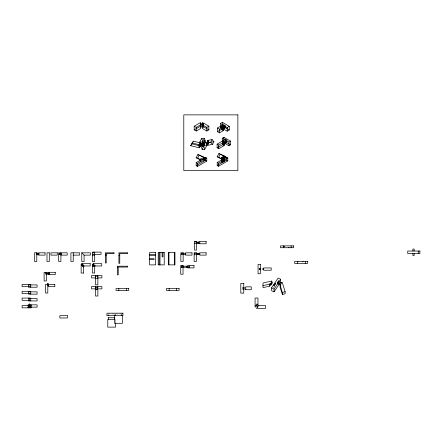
<?xml version="1.0" encoding="UTF-8"?>
<svg xmlns="http://www.w3.org/2000/svg" width="442" height="442" viewBox="0 0 442 442"><rect width="100%" height="100%" fill="white"/><g stroke="black" fill="none" stroke-linecap="round" stroke-linejoin="round"><path stroke-width="0.33" stroke-dasharray="2.21 1.66" d="M273.349 287.919L274.443 286.272M274.592 286.654L274.499 286.212M121.848 313.925L108.296 313.925L108.279 315.671M121.865 313.925L121.865 315.671M121.473 313.925L121.473 314.361M115.594 319.489L115.594 322.036M115.45 313.925L115.45 314.361M115.08 313.925L115.08 315.671M114.693 313.925L114.693 314.361M108.671 313.925L108.671 314.361"/><path stroke-width="0.66" d="M223.105 142.506L223.32 140.915L224.304 141.484L224.05 145.65L218.724 148.727L217.11 147.794L217.11 144.136L222.436 141.064L222.812 141.28L222.818 143.744A0.956 0.956 0 0 0 223.166 144.341L224.022 144.02M226.326 141.539C226.011 142.457 227.602 140.76 226.674 140.114L225.691 139.55L225.182 139.915L225.182 142.28M221.602 158.816C221.282 157.38 223.464 156.363 224.652 156.711C225.906 160.253 223.74 156.877 222.508 159.225L221.735 158.866M221.602 162.137C220.022 159.562 226.531 157.148 224.68 160.7C220 160.794 221.282 164.43 224.746 160.838M224.746 156.866L222.332 158.363L221.602 158.181M224.746 159.148L222.332 160.645L221.602 160.463M223.663 126.401L222.895 126.699C221.077 130.882 225.111 129.058 223.663 126.401L222.287 125.605L221.768 126.047L221.934 128.699L222.685 129.208M225.083 125.578L224.315 125.882C222.37 130.036 226.547 128.324 225.083 125.578L223.707 124.782L223.188 125.23L223.332 127.76A0.564 0.564 0 0 0 223.558 128.163M271.156 282.278L271.731 281.057L262.973 283.002L262.973 287.648L269.692 286.156L270.714 284.626M272.057 281.996C272.968 282.659 270.465 287.151 270.88 283.764L272.057 281.996L271.195 281.863M274.581 285.118L274.753 283.057L278.09 278.04L280.637 279.256L280.637 282.013L274.079 291.875L271.532 290.659L271.532 287.902L273.747 284.571L274.416 285.444M275.515 284.405L275.598 283.394L274.753 283.057M278.504 280.852L277.3 282.665L278.145 283.007C277.83 286.427 279.935 282.316 279.145 281.499L278.504 280.852L278.316 282.99L277.791 283.819M280.996 282.731L281.035 282.245L281.626 283.482M97.422 288.869L97.864 286.565M97.422 289.681L97.864 287.377L95.56 287.377L96.002 289.681M224.74 158.595L223.138 159.59L222.365 159.23A9.078 9.078 0 0 1 221.912 159.004L221.773 158.927M196.171 157.7L199.524 159.247L203.093 158.043L203.414 156.998L197.911 154.462L196.171 157.7L200.828 159.998L204.403 158.794L204.718 157.755L203.414 156.998M203.093 159.54L203.414 158.501L205.458 157.319L206.768 158.076L206.768 161.081L197.48 166.441L196.171 165.689L196.171 162.684L199.524 160.75L203.093 159.54L204.403 160.297L204.718 159.258L206.768 158.076M203.171 142.965L203.182 142.932A1.437 1.437 0 0 0 203.105 143.667L203.143 144.009M200.314 143.423L201.254 143.147L201.674 144.468L200.651 144.484L200.845 145.087L199.403 147.816L190.673 145.722L193.414 141.191L200.115 142.799L200.314 143.423L199.436 145.308A0.972 0.972 0 0 0 199.386 145.827L199.458 146.291M201.254 143.147L200.265 145.274A1.437 1.437 0 0 0 200.198 145.976L200.325 146.567L199.502 146.33M204.06 144.009L204.011 143.667A0.972 0.972 0 0 1 204.066 143.142L205.187 140.755L204.276 140.595L202.099 145.225A0.95 0.95 0 0 0 202.049 145.727M205.187 140.755L204.397 138.269L201.734 138.346L203.182 142.91L204.022 142.849L202.939 145.164A1.409 1.409 0 0 0 202.867 145.921L202.988 146.49L202.165 146.252M207.641 143.335A0.972 0.972 0 0 1 207.685 142.816L208.569 140.932L207.779 140.512L206.801 142.606A1.392 1.392 0 0 0 206.729 143.341L206.762 143.705A0.586 0.586 0 0 0 206.812 143.882L206.873 143.937M225.293 142.302A0.702 0.702 0 0 0 225.862 143.109L226.044 140.412L226.674 140.114M190.673 145.722L193.414 141.191M203.359 144.191L204.707 141.943L205.547 141.882L206.734 145.622L204.784 149.319L202.121 149.396L199.784 142.048L201.734 138.346M199.403 147.816L198.679 145.534L200.115 142.799M204.784 149.319L202.447 141.965L204.397 138.269M202.121 149.396L204.071 145.7L203.541 144.026L204.447 144.197L203.116 146.424M206.928 143.042L208.37 140.313L212.066 139.573L213.911 141.633L212.469 144.363L207.657 145.324L206.928 143.042L213.911 141.633M207.657 145.324L209.094 142.595L208.906 141.993L208.199 141.832L207.779 140.512M212.066 139.573L210.624 142.307L212.469 144.363M197.48 158.451L199.22 155.214L204.718 157.755M217.193 156.733L218.934 153.496L225.74 156.788L221.851 159.037L217.193 156.733L221.851 159.037M218.503 157.49L220.243 154.252L225.74 156.788M199.574 146.28L200.651 144.484M201.674 144.468L200.441 146.517M202.237 146.203L203.541 144.026M204.204 144.114L205.547 141.882M206.978 143.865L208.199 141.832M207.828 143.788L208.906 141.993M225.989 142.993L226.387 142.711L226.326 140.247M269.692 286.156L269.692 284.118L270.25 283.283L270.88 283.764M274.394 285.212L275.598 283.394M274.079 291.875L274.079 289.123L278.145 283.007M279.145 281.499L280.637 279.256M280.455 284.891L280.013 285.3L279.863 284.013L281.035 282.245M281.664 283.068L282.2 282.256L285.118 291.687L285.118 293.726L282.405 294.593L280.162 287.355L280.162 285.322L280.72 284.482L279.863 284.013M280.162 287.355L280.841 286.333M270.775 284.029L270.41 284.438M257.901 306.847L256.36 308.394L265.471 308.394L265.471 305.516L259.239 305.516L258.686 306.068M222.812 141.28L223.094 141.114M194.193 126.208L200.635 122.484L200.635 128.495L196.226 131.036L194.193 129.865L194.193 126.208L196.226 127.379L200.635 124.837M194.193 129.865L200.635 126.141M202.414 124.821L206.823 127.368L208.856 126.191L208.856 129.849L206.823 131.025L202.414 128.478L202.414 122.473L208.856 126.191M220.331 123.578L222.425 122.368L229.271 126.318L229.271 129.976L227.171 131.186L220.331 127.235L220.331 123.578L223.188 125.23M222.895 126.699L223.348 126.959L223.348 130.617L219.464 132.86L217.431 131.688L217.431 128.031L221.315 125.788L221.768 126.047M220.331 127.235L222.425 126.025L229.271 129.976M219.464 132.86L219.464 129.202L223.348 126.959M217.431 131.688L221.315 129.445L221.315 125.788M227.171 131.186L227.171 127.528L229.271 126.318M222.298 138.247L223.917 137.318L230.536 141.142L230.536 144.799L228.923 145.733L222.298 141.904L222.298 138.247L225.182 139.915M222.298 141.904L223.917 140.976L230.536 144.799M218.724 148.727L218.724 145.07L224.05 141.998L223.674 141.777L223.818 144.363M217.11 147.794L222.436 144.722L222.436 141.064M228.923 145.733L228.923 142.075L230.536 141.142M197.48 166.441L197.48 163.435L200.828 161.501L204.403 160.297M196.171 165.689L205.458 160.324L205.458 157.319M220.547 158.28L224.437 156.037M217.193 162.496L226.481 157.137L227.79 157.888L227.79 160.894L218.503 166.253L217.193 165.501L217.193 162.496L218.503 163.253L227.79 157.888M217.193 165.501L226.481 160.137L226.481 157.137M223.674 141.777L224.304 141.484M59.261 253.327L60.151 253.327M60.134 253.537L59.278 253.537M59.261 254.421L60.151 254.421M60.134 254.631L59.278 254.631M37.835 253.084L37.559 253.564A2.133 2.133 0 0 0 37.564 254.382L37.868 254.868L38.178 254.382A2.133 2.133 0 0 0 38.178 253.564L37.868 253.078L37.868 254.868M224.033 143.142C223.304 143.418 224.243 137.468 224.05 145.65L222.436 144.722M223.497 144.446L223.392 144.202A1.127 1.127 0 0 1 223.055 143.617L223.033 141.081M282.405 294.593L282.405 292.56L285.118 291.687M225.868 143.081L226.188 142.993M224.774 128.191L224.238 127.965M262.973 285.615L269.692 284.118M259.94 269.692L259.537 269.78L259.537 268.388L259.94 268.476M260.344 269.692L259.94 269.78L259.94 268.388L260.344 268.476M263.294 269.692L262.891 269.78L262.891 268.388L263.294 268.476M263.697 269.692L263.294 269.78L263.294 269.405M243.769 289.09L242.857 289.261L242.857 287.317L243.769 287.493M245.78 289.09L244.868 289.261L244.868 287.317L245.78 287.493L245.78 286.852L251.271 286.852L251.271 289.725L245.78 289.725L245.78 288.576M223.337 129.014L222.818 128.782A0.801 0.801 0 0 1 222.448 128.147L222.287 125.605M203.403 144.252L204.149 144.169M207.768 143.843L206.895 143.943L207.204 143.904M36.78 253.078L36.471 253.564A2.133 2.133 0 0 0 36.476 254.382L36.78 254.868M38.708 254.868L39.018 254.382A2.133 2.133 0 0 0 39.012 253.564L38.708 253.078M200.635 123.572L201.546 123.473L201.546 127.136L200.635 126.965M202.414 123.561L203.326 123.462L203.326 127.092M223.735 143.214L223.448 143.103A0.956 0.956 0 0 1 223.105 142.506M194.568 243.465L196.441 243.321M196.441 254.664L194.568 254.807L194.568 253.139L196.441 253.283M224.033 143.131L223.68 142.965A1.127 1.127 0 0 1 223.343 142.379L223.32 140.915M199.784 142.048L202.447 141.965M204.071 145.7L206.734 145.622M199.801 241.94L197.928 241.94L197.928 242.26L198.58 242.288L197.928 242.31L197.928 242.956L198.58 242.978L197.928 243.001L197.928 243.321L199.801 243.321M81.776 252.824L90.417 252.824L90.417 255.128L84.079 255.128L81.776 252.824L81.776 261.46L84.079 261.46L84.079 255.128M92.395 252.824L94.698 252.824M183.148 253.255L181.275 253.255L181.275 254.691L183.148 254.691M185.673 253.255L183.8 253.255L183.8 254.691L185.673 254.691M199.801 253.283L197.928 253.283L197.928 253.603L198.58 253.631L197.928 253.653L197.928 254.299L198.58 254.321L197.928 254.343L197.928 254.664L199.801 254.664M60.388 253.426L61.576 253.426M92.395 254.421L101.03 254.421L101.03 252.117L92.395 252.117L92.395 261.46L94.698 261.46L94.698 252.117M60.388 254.52L61.576 254.52M149.661 254.614L155.661 254.614M60.891 255.128L67.228 255.128L67.228 252.824L58.587 252.824L58.587 261.46L60.891 261.46L60.891 252.824M73.223 255.128L79.56 255.128L79.56 252.824L70.919 252.824L70.919 261.46L73.223 261.46L73.223 252.824M92.395 255.128L94.698 255.128M105.367 255.216L106.229 255.216M118.898 255.548L119.76 255.548M149.661 255.482L155.661 255.482M149.661 258.73L154.02 258.73L154.02 259.592L149.661 259.592M93.096 263.686L101.732 263.686L101.732 265.99L93.096 265.99L93.096 263.686L95.4 265.99M118.202 266.206L117.379 266.206L117.379 274.847L118.241 274.847L118.241 267.073L117.379 267.073M181.424 266.206L183.027 266.206M183.673 266.206L186.883 266.206M187.684 266.206L189.287 266.206M92.395 266.67L94.698 266.67L94.698 273.007L92.395 273.007L92.395 264.366L94.698 266.67M181.424 267.272L183.027 267.272M183.673 267.272L186.883 267.272M187.684 267.272L189.287 267.272M46.421 272.813L45.648 272.813L45.648 273.128L46.421 273.128M48.885 272.813L49.659 272.813L49.659 273.128L48.885 273.128M46.421 273.802L45.648 273.802L45.648 274.112L46.421 274.112M48.885 273.802L49.659 273.802L49.659 274.112L48.885 274.112M95.56 276.222L97.864 276.222M95.56 277.919L91.522 277.919L91.522 275.615L101.903 275.615L101.903 277.919L97.362 277.919M95.56 278.526L97.864 278.526M47.802 284.377L45.498 284.377L45.498 293.018L47.802 293.018L47.802 283.72M28.437 284.913L37.078 284.913L37.078 287.217L28.437 287.217L28.437 284.377M30.741 286.681L22.1 286.681L22.1 284.377L30.741 284.377L30.741 287.217M96.063 288.869L91.522 288.869L91.522 286.565L101.903 286.565L101.903 288.869L97.362 288.869M28.437 291.847L37.078 291.847L37.078 294.151L28.437 294.151L28.437 291.311M30.741 293.615L22.1 293.615L22.1 291.311L30.741 291.311L30.741 294.151M28.437 298.615L37.078 298.615L37.078 300.919L28.437 300.919L28.437 298.085M30.741 300.389L22.1 300.389L22.1 298.085L30.741 298.085L30.741 300.919M31.095 305.532L22.1 305.532L22.1 307.836L31.095 307.836L31.095 304.853M29.443 306.234L29.73 306.234M28.084 307.157L37.078 307.157L37.078 304.853L28.084 304.853L28.084 307.836M108.296 317.748L114.693 317.748L114.693 319.489M114.942 319.489L107.765 319.489L107.765 327.13L115.594 327.13L115.594 322.677M224.028 128.412L223.597 128.197M194.568 241.796L196.441 241.94M202.414 124.484L203.326 124.583M200.635 124.495L201.546 124.6M202.414 126.953L203.326 127.125M263.697 268.476L263.294 268.515M192.11 142.987L200.845 145.087M191.977 143.926L198.679 145.534M271.532 287.902L274.079 289.123M224.315 125.882L227.171 127.528M221.315 129.445L223.348 130.617M217.431 128.031L219.464 129.202M202.414 126.13L208.856 129.849M226.044 140.412L228.923 142.075M217.11 144.136L218.724 145.07M218.934 153.496L220.243 154.252M226.481 160.137L227.79 160.894M222.508 159.225L223.138 159.59M197.911 154.462L199.22 155.214M203.093 158.043L204.403 158.794M203.414 158.501L204.718 159.258M205.458 160.324L206.768 161.081M199.524 159.247L200.828 159.998M199.524 160.75L200.828 161.501M196.171 162.684L197.48 163.435M225.895 141.788L225.818 141.738A0.956 0.956 0 0 1 225.475 141.136L225.464 141.042M225.895 142.932L225.763 142.832A1.127 1.127 0 0 1 225.426 142.247L225.403 139.711M256.421 305.814L255.653 305.295L257.029 303.919L257.548 304.687M257.692 307.057L256.924 306.538L258.299 305.162L258.824 305.93M81.897 263.664L84.201 265.968M81.151 264.736L83.455 267.04M207.712 143.799L207.63 143.341M202.116 146.197L202.038 145.727M208.37 140.313L208.569 140.932M204.276 140.595L204.707 141.943M204.022 142.849L204.447 144.197M280.162 285.322L282.405 292.56M95.56 286.565L96.002 288.869M270.371 284.405L270.25 283.283M280.72 284.482L280.808 285.333M277.3 282.665L277.349 283.107M277.355 283.212L277.405 283.654M273.747 284.571L273.825 285.322M223.707 124.782L223.856 127.324A0.823 0.823 0 0 0 224.199 127.926M418.231 251.045L418.231 253.548M414.16 251.001L414.16 249.061L412.889 249.061L412.889 251.001M414.16 253.592L414.16 255.531L412.889 255.531L412.889 253.592M305.267 261.487L305.267 263.333M302.991 261.487L302.991 261.835M297.936 261.487L297.936 261.835M297.488 261.487L297.488 263.333M291.156 245.868L291.156 247.719M288.875 247.255L288.875 247.719M283.372 245.868L283.372 247.719M271.731 281.057L271.731 283.09M263.697 268.515L263.697 267.94L271.222 267.94L271.222 270.228L263.697 270.228L263.697 269.416M225.691 139.55L225.691 140.843A1.05 1.05 0 0 0 226.055 141.578A0.608 0.608 0 0 0 226.47 141.788M223.917 137.318L223.917 140.976M222.425 122.368L222.425 126.025M218.503 163.253L218.503 166.253M206.823 127.368L206.823 131.025M196.226 127.379L196.226 131.036M189.287 266.001L189.287 267.476M186.883 266.001L186.883 267.476M183.673 266.001L183.673 267.476M181.424 266.001L181.424 267.476M176.701 288.582L176.701 290.377M174.452 252.515L174.452 264.88M169.153 288.582L169.153 290.377M168.954 252.515L168.954 264.88M162.982 252.515L162.982 256.868L162.12 256.868L162.12 252.515M159.987 252.515L159.987 264.88M159.126 252.515L159.126 264.88M126.373 288.582L126.373 290.377M122.373 315.671L122.373 323.312L114.55 323.312L114.55 315.671M121.473 315.339L121.473 315.671M118.826 288.582L118.826 290.377M115.45 315.339L115.45 315.671M114.693 315.339L114.693 315.671M108.671 315.339L108.671 315.671M108.671 317.748L108.671 319.489M97.864 275.615L97.864 284.858L95.56 284.858L95.56 275.615M30.741 304.853L30.741 307.836M29.73 307.836L29.73 303.93L29.443 303.93L29.443 307.157M29.515 298.085L29.515 300.919M28.437 304.853L28.437 307.836M203.198 144.241A0.641 0.641 0 0 1 203.149 144.009M284.046 246.752C284.184 247.901 284.162 245.763 284.046 246.752M257.962 304.273L255.084 307.151L255.084 298.041L257.962 298.041L257.962 304.273M197.718 242.288L197.066 242.365L197.718 242.288M197.718 242.978L197.066 242.896L197.718 242.978M197.718 253.631L197.066 253.708L197.718 253.631M197.718 254.321L197.066 254.399L197.718 254.321M237.873 114.87L183.789 114.87L183.789 170.568L237.873 170.568L237.873 114.87M196.441 241.481L194.568 241.481L194.568 250.117L196.441 250.117L196.441 241.481M206.138 241.481L199.801 241.481L199.801 243.785L206.138 243.785L206.138 241.481M293.615 245.868L280.482 245.868L280.482 247.719L293.615 247.719L293.615 245.868M419.9 251.045L407.745 251.045L407.745 253.548L419.9 253.548L419.9 251.045M155.661 252.515L149.661 252.515L149.661 264.88L155.661 264.88L155.661 252.515M164.22 252.515L158.219 252.515L158.219 264.88L164.22 264.88L164.22 252.515M174.949 252.515L168.457 252.515L168.457 264.88L174.949 264.88L174.949 252.515M36.78 252.824L34.476 252.824L34.476 261.46L36.78 261.46L36.78 252.824M45.045 252.824L38.708 252.824L38.708 255.128L45.045 255.128L45.045 252.824M49.3 252.824L46.996 252.824L46.996 261.46L49.3 261.46L49.3 252.824M57.289 252.824L50.952 252.824L50.952 255.128L57.289 255.128L57.289 252.824M114.008 252.824L105.367 252.824L105.367 253.686L114.008 253.686L114.008 252.824M127.534 252.824L118.898 252.824L118.898 253.686L127.534 253.686L127.534 252.824M183.148 252.824L180.844 252.824L180.844 261.46L183.148 261.46L183.148 252.824M192.01 252.824L185.673 252.824L185.673 255.128L192.01 255.128L192.01 252.824M196.441 252.824L194.137 252.824L194.137 261.46L196.441 261.46L196.441 252.824M206.138 252.824L199.801 252.824L199.801 255.128L206.138 255.128L206.138 252.824M106.229 254.349L105.367 254.349L105.367 262.99L106.229 262.99L106.229 254.349M119.76 254.686L118.898 254.686L118.898 263.327L119.76 263.327L119.76 254.686M307.726 261.487L294.593 261.487L294.593 263.333L307.726 263.333L307.726 261.487M90.185 263.664L81.654 263.664L83.958 265.968L90.185 265.968L90.185 263.664M260.344 264.399L258.062 264.399L258.062 273.769L260.344 273.769L260.344 264.399M183.027 265.587L180.723 265.587L180.723 274.228L183.027 274.228L183.027 265.587M194.021 265.587L187.684 265.587L187.684 267.891L194.021 267.891L194.021 265.587M127.534 266.206L118.898 266.206L118.898 267.073L127.534 267.073L127.534 266.206M46.421 272.311L44.117 272.311L44.117 280.952L46.421 280.952L46.421 272.311M55.222 272.311L48.885 272.311L48.885 274.615L55.222 274.615L55.222 272.311M48.576 272.813L47.029 272.813L47.029 273.128L48.576 273.128L48.576 272.813M83.455 273.057L81.151 273.057L81.151 264.493L83.455 266.797L83.455 273.057M48.576 273.802L47.029 273.802L47.029 274.112L48.576 274.112L48.576 273.802M243.769 283.449L240.802 283.449L240.802 293.129L243.769 293.129L243.769 283.449M48.09 283.72L47.515 283.72L47.515 285.626L48.09 285.626L48.09 283.72M54.791 284.377L48.454 284.377L48.454 286.681L54.791 286.681L54.791 284.377M128.76 288.582L116.019 288.582L116.019 290.377L128.76 290.377L128.76 288.582M179.087 288.582L166.352 288.582L166.352 290.377L179.087 290.377L179.087 288.582M97.864 289.681L95.56 289.681L95.56 296.018L97.864 296.018L97.864 289.681M122.926 313.19L106.953 313.19L106.953 315.671L122.926 315.671L122.926 313.19M67.377 315.693L59.847 315.693L59.847 317.975L67.377 317.975L67.377 315.693"/></g></svg>
